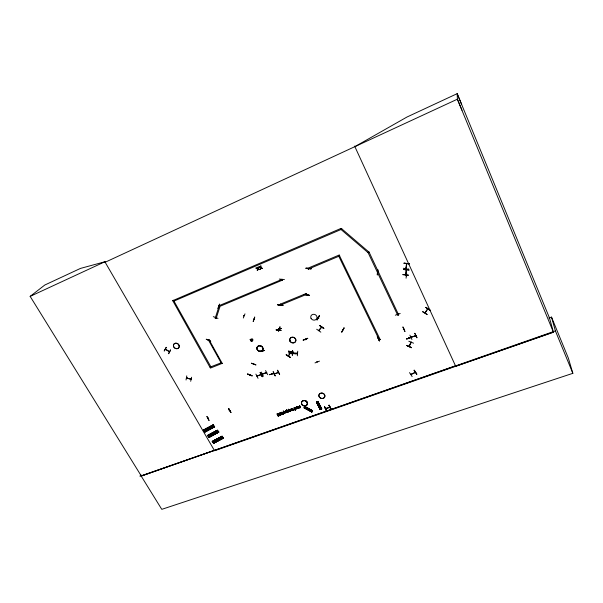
<?xml version="1.0" encoding="UTF-8"?>
<svg xmlns="http://www.w3.org/2000/svg" width="603" height="603" viewBox="0 0 603 603"><rect width="100%" height="100%" fill="white"/><g stroke="black" fill="none" stroke-linecap="round" stroke-linejoin="round"><path stroke-width="0.9" d="M305.879 268.335L311.058 268.757M229.781 410.409L229.14 410.666L229.592 410.5M305.887 339.527C305.103 339.474 306.166 340.28 305.585 339.353M261.144 374.395L260.76 374.644M266.104 372.692L266.73 372.496M249.966 374.561L249.785 374.976L249.913 374.561M253.486 364.34L253.848 364.054M274.342 374.003L274.795 373.687M278.036 372.511L278.594 372.488M285.43 412.754C285.513 411.276 282.355 410.929 283.749 411.774M288.867 411.276C287.412 413.914 286.357 408.48 286.817 409.776M290.518 410.945L290.035 409.716L288.988 409.806M290.571 410.666L289.553 411.291L290.36 411.125M286.659 412.173L285.95 412.037L285.814 411.065M276.091 329.984L281.111 330.278M279.302 279.076L284.443 279.588M277.893 304.884L282.973 305.216L277.478 304.786M280.086 305.615L279.98 304.975M279.181 328.65L278.496 330.045L279.212 328.71M278.48 329.984L278.526 329.585M280.063 305.608L279.882 305.208M282.031 279.234L281.722 279.92L281.759 279.385M279.905 305.397L280.576 304.575M280.305 304.907L280.35 304.5M281.963 279.852L281.948 279.475M280.523 304.523L280.553 304.907M282.498 305.239L277.486 304.583L282.965 305.246M286.772 412.083L286.327 411.042L285.634 411.329M259.222 269.564L257.82 269.021L257.315 270.446L257.428 268.946L256.049 268.071L257.481 268.629L257.986 267.174L257.805 268.802L259.222 269.564L257.805 268.802M257.677 270.295L257.82 269.021M273.845 373.611L269.3 374.712L273.883 373.498M425.763 307.47L430.195 310.357L425.922 307.357M260.73 267.551L262.147 268.32L260.73 267.551L260.903 265.931L260.398 267.385L258.966 266.827L260.345 267.694L260.232 269.202L260.654 268.953L260.232 269.202M260.594 269.051L260.737 267.777L262.147 268.32M292.184 355.084L292.508 350.599L292.47 355.009M292.41 355.099L292.478 350.607M257.315 270.446L257.489 268.848L256.049 268.071M296.985 353.396L297.158 353.177M297.339 355.808L297.724 351.202M427.761 309.226L427.595 309.06M427.798 308.781L424.934 312.64M427.911 308.728L425.145 312.98M260.292 269.111L260.406 267.604L258.966 266.827M309.166 295.312L304.078 294.43L309.158 295.342M422.778 311.502L427.045 314.57M308.359 268.968L308.502 269.217M308.321 269.194L308.359 268.75M306.52 294.302L306.573 294.452M306.641 294.083L306.716 294.716L306.814 294.106M325.454 408.728L325.989 408.404M208.404 339.971L208.661 339.459M378.367 338.69C379.362 338.049 378.473 339.474 378.48 338.404M414.872 372.239L414.781 372.548M415.369 372.466L415.173 372.081M290.872 352.258L288.226 355.996M291.023 352.348L290.51 352.763M414.841 333.346L417.08 337.695M414.231 370.234L416.884 374.244L414.253 370.242M415.851 335.464L415.663 335.306M412.15 376.589L409.52 372.601M411.344 374.267L411.412 374.207M415.324 335.426L415.316 335.886L415.799 335.728L406.595 338.984L411.525 337.476L410.922 337.273M415.361 335.645L415.753 335.75M410.877 374.29L415.279 372.3M410.937 374.207L411.073 374.403M413.568 343.197L408.774 341.223M416.816 337.801L414.789 333.263M411.48 347.418L411.352 347.78L406.693 345.451M411.955 339.534L409.897 335.14M411.389 337.085L411.367 336.866M411.246 342.112L411.02 342.79L410.839 342.406M411.48 336.934L411.02 337.446M377.184 274.847L377.757 269.858M378.367 272.262L377.757 272.533M411.11 337.409L411.035 337.009M409.392 346.228L409.007 346.205M271.41 373.528L271.719 373.822M409.022 270.106L403.641 269.549M409.09 337.778L408.872 337.446M406.226 269.903L405.653 274.644M405.94 274.275L405.834 274.832L406.445 269.699M408.389 275.224C402.48 274.44 399.209 274.373 408.404 275.111M406.595 338.984L415.708 335.539M277.953 304.568L282.92 305.367M276.114 329.781L281.066 330.391M304.078 294.483L309.173 295.078M405.917 268.034L405.872 268.388M406.754 263.466L406.656 264.204L406.497 263.541M406.113 268.591L406.754 263.654M406.143 268.599L406.166 268.011M405.849 275.548L406.332 275.631M406.656 273.114L406.068 278.209M409.331 263.948L403.95 263.225L409.369 263.669M403.309 268.267L408.63 269.285L408.683 268.908M404.907 331.454L402.872 326.901L404.952 331.416M403.935 329.11L403.301 329.328L403.746 328.952M403.852 329.351L403.814 328.974M403.407 329.072L403.859 329.336M295.975 408.857L294.973 409.347L295.854 409.135M406.188 275.82L406.354 275.45M405.819 275.39L406.249 275.797M405.879 275.345L405.751 275.435M400.196 313.462L395.327 315.203M340.635 228.454L341.027 229.509L368.109 252.687L397.746 315.324L398.711 314.804M397.709 314.51L398.101 314.54M397.89 314.148L398.086 314.841M398.093 314.728L397.98 314.223M287.134 411.887L287.058 412.166A0.754 0.648 21.3 0 1 286.787 412.505L286.463 412.625M321.836 326.894L321.437 327.497L321.572 326.984M403.957 263.179L409.362 263.684M186.041 380.003L186.757 375.865M187.02 377.877L186.515 377.885M191.596 377.237L190.684 381.284M338.788 256.283L379.317 339.986L380.267 339.474M377.35 336.489L379.445 340.951L377.297 336.587M281.691 413.96L281.42 412.399L282.038 413.937M378.526 338.622L378.88 338.313M297.678 408.201L296.902 408.736L296.013 408.118M295.643 408.811C294.174 409.814 296.593 408.638 295.025 407.538L295.915 408.864M288.468 411.525L288.505 411.11M408.977 346.416L411.012 342.12M295.832 407.718L296.246 407.078M213.296 316.643L218 318.384M378.352 272.435L378.277 272.149M378.337 272.39L377.727 272.488L377.908 272.104M377.455 274.893L377.983 269.88M257.119 376.106L261.257 374.403M329.14 405.224L331.153 409.301L328.974 405.186M325.59 408.427L329.826 407.04M368.147 252.544L368.832 251.813M398.681 314.97L369.096 252.152M320.193 409.414L321.768 408.894L317.954 401.621L316.402 402.118L320.103 409.475L321.67 408.864L317.758 401.583M321.278 408.125L319.846 408.585M320.291 406.249L318.859 406.708M320.638 406.897L319.206 407.357M342.858 329.728L342.353 329.999L342.542 329.57M319.907 405.51L318.467 405.97M341.765 332.042L343.989 327.926M216.228 318.369L215.211 318.18L218.934 306.588M216.115 318.527L219.846 306.942M312.58 410.779L311.819 411.97L304.168 407.718L304.96 406.49L312.618 410.764L304.884 406.565L304.696 406.912L312.377 411.148L312.618 410.764L312.354 411.171M311.804 410.349L311.058 411.487M311.284 410.063L310.545 411.193M217.909 308.344L219.605 304.04L218.135 308.45M310.507 409.625L309.769 410.764M329.894 407.455L325.545 408.887M215.64 317.389L215.377 318L215.731 317.849M219.454 306.226L218.904 306.249M309.814 409.249L309.075 410.379M210.696 341.223L206.188 339.21L210.711 341.192M309.038 408.811L308.299 409.95M285.679 411.201L285.995 412.256L286.734 412.113M243.439 315.776L243.657 315.459M244.984 313.846L243.303 318.03M319.492 361.129L315.007 362.908M250.124 339.595C255.273 336.21 251.979 345.534 250.17 339.481M317.118 361.815L316.952 361.476M286.817 411.947L285.86 411.148M254.722 317.118L253.17 321.512L254.715 317.118M254.413 319.477L253.991 319.319L254.308 319.635M300.015 407.025L299.118 407.349L300.136 407.251M299.005 407.146C301.96 405.638 298.168 408.103 299.096 406.362M299.043 408.095C299.51 407.734 297.573 408.389 299.088 407.967M299.118 407.349L300.106 407.319M299.148 406.43C300.897 404.666 296.744 408.291 300.151 407.636M299.955 406.354L299.842 405.932M298.884 407.824L298.191 407.862L297.347 406.708L298.153 408.427L298.357 407.96M298.153 408.427L297.347 406.708M298.191 407.862L297.633 406.61M296.359 408.329C298.975 407.666 295.04 409.038 297.294 408.367M297.422 407.711L296.246 408.125L297.581 408.035M297.083 406.919C297.776 407.402 295.478 406.467 295.885 408.058M295.161 410.115L293.978 407.914L294.852 409.12M295.56 408.781L295.025 407.538M323.803 328.439L319.665 325.454L323.811 328.379M292.975 410.266C294.656 409.58 291.86 410.304 292.176 408.555L291.844 408.789L292.696 410.372L293.631 409.912M295.116 410.244L293.978 407.914M293.435 409.761L293.586 410.04M320.834 332.147L316.688 329.253M292.734 409.806L293.405 409.671M292.696 410.372L291.897 408.661M251.368 363.292L256.011 364.951L251.428 363.172M247.652 374.003L252.205 375.759L247.645 374.026M278.646 328.718L279.114 329.072L278.79 328.545M290.932 409.362C293.088 408.97 289.606 408.487 290.518 410.191M291.89 410.251C290.586 411.412 291.626 408.894 291.844 410.379M290.797 410.07L292.018 409.52L290.789 409.806M253.697 364.4L253.84 364.001M252.107 375.993L247.592 374.124M278.624 331.213L279.996 326.879M290.91 410.274L291.844 410.311M318.806 330.331L321.587 326.834M291.731 409.286L291.626 408.872M319.221 330.173L318.927 330.723L321.738 327.15M289.598 411.163L289.357 411.555L288.528 409.166M290.216 410.5C289.018 412.565 289.402 407.764 290.133 410.99M289.432 411.065L288.995 410.048M319.085 330.09L318.753 330.542M289.357 411.555L288.242 409.271M288.513 411.397C284.141 411.623 290.736 409.015 287.774 411.548M287.654 412.166L288.37 411.826M287.721 411.676L287.292 410.651M285.031 412.723C282.769 413.017 285.43 410.191 284.887 412.897M283.802 411.645C288.008 410.726 282.626 416.575 283.448 410.982M282.89 414.502L283.116 413.982L282.747 414.223M283.116 413.982L283.214 414.382M284.352 412.882L283.915 411.857M282.619 413.96L281.82 412.256L282.95 413.726L282.619 413.96L281.82 412.256M319.273 315.814L316.892 319.869L319.334 315.746M318.248 318.03L318.686 318.278L318.783 317.834M284.277 413.364L283.161 411.088M280.207 414.811C280.455 412.007 278.224 413.688 280.538 414.585M281.571 413.522L281.134 412.497M279.649 415.64C280.953 415.799 276.491 413.545 279.702 415.505M280.335 415.083L280.704 414.841L280.478 415.354M280.704 414.841L280.802 415.241M281.722 413.598L280.968 414.073L280.101 412.867L280.908 414.57L281.918 414.216L281.97 413.417M318.384 317.887L318.738 318.09L318.346 317.668M280.908 414.57L282.068 413.907M279.656 415.173L278.179 414.359L279.604 415.309L278.676 413.379L280.056 415.49M277.342 413.854C281.774 421.422 273.981 409.301 278.609 415.897L278.533 414.532M278.149 416.168L278.609 415.897M303.158 340.002L307.636 338.291M279.604 415.309L278.676 413.379M339.723 255.898L308.208 269.164L307.839 268.131M307.764 268.275L339.278 254.986M288.234 356.041L288.49 355.536M297.498 353.222L292.704 352.808M297.596 353.283C297.618 354.67 292.018 353.614 292.787 352.574M303.294 340.092L307.651 338.298M297.106 353.215L297.053 353.607M293.179 352.68L293.118 353.064L293.126 352.619M285.415 411.073L286.018 412.422A0.761 0.656 21.3 0 0 286.515 412.49L286.84 412.377A0.754 0.648 21.3 0 0 287.111 412.037L287.073 411.54M290.352 357.526L286.244 354.692M286.252 354.685L290.427 357.368M293.02 351.285L288.611 352.989L293.02 351.3M290.676 351.466L290.925 351.783M290.503 352.868L290.782 352.303M288.475 355.943L290.691 352.514M288.709 355.619L288.422 356.177L288.475 355.732M173.973 301.07L341.027 229.509L341.758 228.627M279.604 374.493L277.576 370.302M288.829 351.029L292.998 353.795M278.684 372.277L274.305 374.003M278.194 372.224C279.49 372.541 274.433 373.785 274.335 373.581M295.869 409.188L295.862 408.465M274.636 373.476L274.719 373.868M271.493 373.883L271.508 373.739M273.204 371.742L275.254 376.008L273.174 371.765M280.395 303.995L280.757 305.005L306.512 294.415M271.561 373.491L271.629 374.071M280.312 304.153L306.068 293.548M267.687 374.689L265.569 370.544M266.549 372.345L266.179 372.903L266.247 372.45M266.571 372.782L266.654 372.353M263.413 376.272L261.28 372.051M262.335 376.702L260.157 372.518L262.35 376.619M262.463 374.305L262.742 373.754M262.448 373.86L266.556 372.564L262.418 374.29M260.76 374.938L260.85 374.508M258.031 378.315L255.898 374.101M281.051 328.499L276.498 329.977L281.088 328.364M278.797 329.781L278.714 329.622M279.099 329.2L279.227 329.668M279.031 329.585L278.918 329.328M278.405 331.107L279.965 326.849M257.066 375.91L261.159 374.621M278.85 328.522L278.646 328.906M409.218 346.514L411.254 342.218M264.551 350.479L259.916 351.466L264.604 350.403M292.199 410.274L291.068 410.726L290.427 409.527M217.291 441.306L215.934 439.534M262.365 351.104L262.554 351.587L262.305 350.938M262.192 351.248L262.418 351.345M218.286 440.778L216.929 438.999M230.783 412.399L228.627 408.472M216.417 441.78L215.052 440.009M249.944 375.036L250.124 374.621M214.758 442.662L213.402 440.891M215.422 442.308L214.057 440.537M253.494 364.378L253.682 363.941M213.771 443.19L223.525 438.049L222.017 436.218L212.226 441.502L213.726 443.273L223.525 438.049L213.56 443.235M229.6 410.266L229.238 410.816L229.735 410.424M212.407 441.419L222.025 436.233M296.171 407.651L297.234 407.213M311.743 412.128L311.97 411.736L304.349 407.447L304.085 407.869L311.811 412M213.598 434.793L212.226 433.007M212.603 435.328L211.231 433.542M211.721 435.803L210.357 434.024M210.07 436.693L208.698 434.914M210.733 436.338L209.362 434.559M209.037 437.311L207.515 435.487L217.472 430.24L218.829 432.034L209.053 437.507M317.276 361.981L317.118 361.604M207.515 435.502L217.472 430.24L207.711 435.449M317.148 319.997L319.371 315.753M208.397 429.954L207.017 428.168M209.384 429.419L208.012 427.625M207.515 430.436L206.143 428.65M290.42 409.512L291.581 409M205.864 431.333L204.485 429.547M206.52 430.979L205.148 429.193M214.495 426.645L204.794 431.997L203.301 430.143L213.123 424.844L214.615 426.638L204.877 431.869M290.36 357.504L286.184 354.813M213.568 425.424L203.784 430.753L213.515 425.19L203.497 430.09M209.128 420.419L206.972 416.439M208.178 418.12L208.6 418.226M208.073 418.55L208.457 418.022M218.678 305.713L219.032 306.708L282.551 280.094M344.019 327.942L341.713 332.14L344.027 328.055M397.663 314.442L397.897 314.856M254.051 319.108L253.961 319.281M253.969 319.53L254.165 319.1M254.3 319.658L254.489 319.228M304.093 407.862L311.902 411.872M304.244 407.628L311.985 411.743M304.703 406.904L304.96 406.505M172.692 300.58L210.424 368.094L222.371 363.3M221.557 363.617L208.344 339.858M166.119 347.32L164.204 351.052L166.368 347.343M165.554 349.016L165.41 349.212M165.848 349.19L165.757 349.484M221.12 362.818L210.085 367.121M168.998 351.67L169.255 351.285M170.589 349.928L168.591 353.75L170.551 350.041M243.718 315.429L243.846 315.98L243.537 315.64L244.042 315.557M215.58 318.03L215.701 317.66M210.884 366.812L173.498 300.234M208.472 339.677L208.608 340.054M548.881 318.037L551.511 317.095L568.358 358.144L572.85 373.325L161.777 509.347L141.192 476.076L455.484 365.81M140.891 474.704L139.949 476.234L214.314 450.343M304.952 408.148L305.698 406.957M260.737 267.777L261.8 268.463M190.578 378.872L190.721 378.797M186.659 377.659L186.44 378.036L190.917 379.295L191.038 378.888M257.752 269.119L258.883 269.714M260.541 266.081L260.903 265.931M257.481 268.629L256.117 267.981M186.975 377.742L186.922 378.028M257.624 267.333L257.986 267.174M208.239 340.032L209.158 339.534M285.445 412.746L284.556 413.266M215.211 318.18L215.467 317.751M219.1 306.038L218.889 306.46L218.987 306.045M169.541 351.466L169.322 351.881M422.597 311.841L427.158 314.419M430.195 310.357L425.906 307.357M165.448 349.001L169.458 351.753M285.505 410.952L285.347 411.834L285.973 412.558M319.62 325.567L323.758 328.507M297.249 408.502L297.302 407.884M377.335 336.564L379.415 340.929M290.887 409.294L290.736 409.942M300.226 407.688L300.234 406.595M287.179 410.439L288.468 410.447L288.475 411.924M287.126 410.568L288.121 410.364L288.792 411.254M206.904 416.537L208.917 420.487M283.87 411.992L284.51 411.759L285.083 412.444M287.247 410.786L288.355 410.99M288.95 410.176L290.058 410.379M312.475 410.982L304.779 406.761L312.52 410.914M281.707 413.884L281.021 413.937M320.592 409.301L316.379 402.141L316.771 402.035L320.291 409.414M141.275 475.94L30.15 296.382L44.826 285.008L80.455 268.418L104.877 261.77L105.156 262.245L457.375 99.194L457.195 93.653L406.995 117.012L354.888 146.642M317.939 401.621L317.442 401.802L317.849 401.628M317.472 401.794L321.474 409L317.57 401.696M317.721 401.704L321.761 408.902M285.453 411.088L285.958 410.741A0.754 0.648 21.3 0 1 286.448 410.809L287.073 411.849M186.463 377.893L190.993 379.166L190.586 379.031M406.512 263.684L405.872 268.561M329.464 407.387L329.871 407.281M203.324 430.18L213.251 424.836L203.505 430.406M203.708 430.58L213.507 425.251M214.223 426.291L204.538 431.673M204.394 431.567L214.351 426.291L204.409 431.605M204.779 431.989L214.608 426.705M204.869 432.185L214.668 426.871M207.658 435.6L217.344 430.248M217.796 430.821L207.809 435.886M218.407 431.642L208.608 436.926L218.565 431.688M208.872 437.281L218.829 432.034L208.902 437.318M209.015 437.379L218.806 432.08M212.241 441.517L222.168 436.263L222.424 436.678M222.281 436.564L212.482 441.826L222.311 436.617M212.505 441.856L222.439 436.61M212.678 442.082L222.469 436.828M223.11 437.672L213.296 442.896L223.261 437.703M219.258 306.573L218.866 306.414M415.324 372.466L411.05 374.629M278.692 328.741L279.166 328.921M290.111 410.914L289.478 410.937M30.15 296.382L104.93 261.747M285.581 410.99L285.905 410.877A0.754 0.648 21.3 0 1 286.395 410.937L286.938 411.48M299.962 407.832L300.309 406.739M172.564 300.731L340.582 228.582M218.572 305.872L282.023 279.37L282.468 280.244M368.109 252.687L369.059 252.295M276.521 329.984L280.945 328.266M276.611 330.158L281.111 328.386M298.869 407.726L298.236 407.734M303.241 340.16L307.801 338.419M260.164 372.601L262.29 376.739M342.414 329.788L342.79 329.954M291.769 409.166L290.706 409.814M299.985 406.234L299.194 406.294L299.058 407.01M278.413 414.163L278.269 415.784M287.985 411.932L286.538 409.882M317.404 401.786L316.922 401.877M316.794 402.857L318.241 402.337M141.192 476.076L555.408 330.919L551.511 317.095M553.448 332.245L455.702 366.285L354.624 146.077M329.155 405.239L330.904 409.384M416.696 374.32L414.012 370.242M296.382 407.123L297.038 407.055M264.619 350.418L260.006 351.647M289.191 409.701L290.503 410.643M257.044 376.332L257.368 376.023M279.656 374.455L277.561 370.219M328.974 405.284L330.972 409.347M378.209 272.571L377.787 272.496M299.834 407.749L298.636 406.603L299.797 406.068M284.812 412.799L284.397 412.746M403.671 269.285L409.053 269.903M406.173 270.355L406.445 269.888M405.789 275.563L406.226 275.563M311.065 268.765L305.887 268.124L311.088 268.923M321.482 408.992L317.366 401.719M297.173 407.349L296.292 407.477L296.246 408.125M212.211 441.464L222.198 436.459M290.661 352.092L290.706 351.685M218.829 306.746L219.741 307.093M253.938 319.462L254.36 319.628M165.275 349.371L169.39 351.662M217.728 430.655L207.997 436.112M341.697 228.756L368.795 251.948M290.676 410.236L291.799 410.628L292.093 409.671M216.462 430.783L217.834 432.577M212.241 425.386L213.62 427.18M221.165 436.798L222.522 438.585M408.849 338.057L408.706 337.703M104.877 261.77L214.555 450.75L553.373 332.072L457.375 99.194L462.004 110.221M209.045 339.7L222.266 363.473M277.071 413.952L278.202 416.04M280.335 412.897L280.968 414.073M280.101 412.867L280.953 414.434M279.641 413.145L280.493 414.713M279.408 413.115L280.259 414.683M282.053 412.286L282.905 413.854M295.018 409.218L295.395 410.146M292.018 409.52L292.176 410.274M297.467 407.575L297.626 408.193M316.402 402.111L320.306 409.407L316.492 402.126M316.681 402.005L320.555 409.316M316.53 402.02L320.404 409.369M278.782 329.434L278.985 329.818M306 293.706L306.437 294.573M339.225 255.129L380.229 339.647M457.202 93.804L461.642 104.394M457.195 93.653L549.484 317.947L552.974 330.527M555.408 330.919L572.85 373.325M291.844 409.829L291.875 410.304M295.885 407.749L296.684 408.849L297.671 408.058M278.48 414.668L278.556 416.025M286.553 412.595A0.754 0.648 21.3 0 1 286.063 412.527M308.721 409.467L309.414 409.671L308.721 409.467M250.81 339.708L251.285 340.801L252.408 340.469L251.933 339.376L250.81 339.708M319.047 405.947L319.726 406.211L319.047 405.947M411.45 347.539L406.686 345.459L411.434 347.584M326.524 410.688L324.527 406.641L326.524 410.688M321.037 407.583L319.575 408.148L321.037 407.583M293.02 353.727L288.769 351.165L293.02 353.727M228.605 408.472L230.949 412.444L228.605 408.472M326.464 410.801L324.489 406.656L326.434 410.824M290.02 341.132L290.005 341.14A3.128 2.804 23.4 0 0 295.357 341.856A3.128 2.804 23.4 0 0 292.975 337.265A3.128 2.804 23.4 0 0 290.035 341.155L290.035 341.125M257.24 349.612L257.232 349.619A3.09 2.729 26.7 0 0 262.478 350.335A3.09 2.729 26.7 0 0 260.066 345.821A3.09 2.729 26.7 0 0 257.255 349.642L257.255 349.604M302.156 404.809A3.038 2.623 19.8 0 0 307.244 404.334A3.053 2.638 19.8 0 0 303.844 400.505A3.053 2.638 19.8 0 0 302.163 404.756A3.053 2.638 19.8 0 0 307.274 404.281A3.053 2.638 19.8 0 0 303.822 400.565A3.053 2.638 19.8 0 0 302.148 404.817A3.053 2.638 19.8 0 0 307.259 404.342A3.038 2.623 19.8 0 0 303.829 400.58A3.038 2.623 19.8 0 0 302.156 404.809M302.193 404.711A3.03 2.616 19.8 0 0 307.266 404.229A3.03 2.616 19.8 0 0 303.859 400.49A3.03 2.616 19.8 0 0 302.193 404.711M257.293 349.552A3.098 2.736 26.7 0 0 262.531 350.253A3.098 2.736 26.7 0 0 260.112 345.73A3.098 2.736 26.7 0 0 257.293 349.552A3.083 2.721 26.7 0 0 262.516 350.245A3.083 2.721 26.7 0 0 260.112 345.738A3.083 2.721 26.7 0 0 257.3 349.552M290.081 341.064A3.121 2.796 23.4 0 0 295.387 341.765A3.121 2.796 23.4 0 0 293.013 337.183A3.121 2.796 23.4 0 0 290.081 341.064M319.56 397.415A3.06 2.668 18.1 0 0 324.716 396.925A3.06 2.668 18.1 0 0 321.293 393.133A3.06 2.668 18.1 0 0 319.56 397.415M319.598 397.317A3.053 2.661 18.1 0 0 324.738 396.827A3.053 2.661 18.1 0 0 321.324 393.043A3.053 2.661 18.1 0 0 319.598 397.317M173.476 346.318A3.045 2.616 34.1 0 0 178.352 348.195A3.045 2.616 34.1 0 0 177.048 343.454A3.045 2.616 34.1 0 0 173.476 346.318M173.543 346.228A3.038 2.608 34.1 0 0 178.413 348.104A3.038 2.608 34.1 0 0 177.109 343.378A3.038 2.608 34.1 0 0 173.543 346.228M311.035 318.331A3.188 2.902 21.6 0 0 316.477 319.017A3.188 2.902 21.6 0 0 314.088 314.306A3.188 2.902 21.6 0 0 311.035 318.331"/></g></svg>
